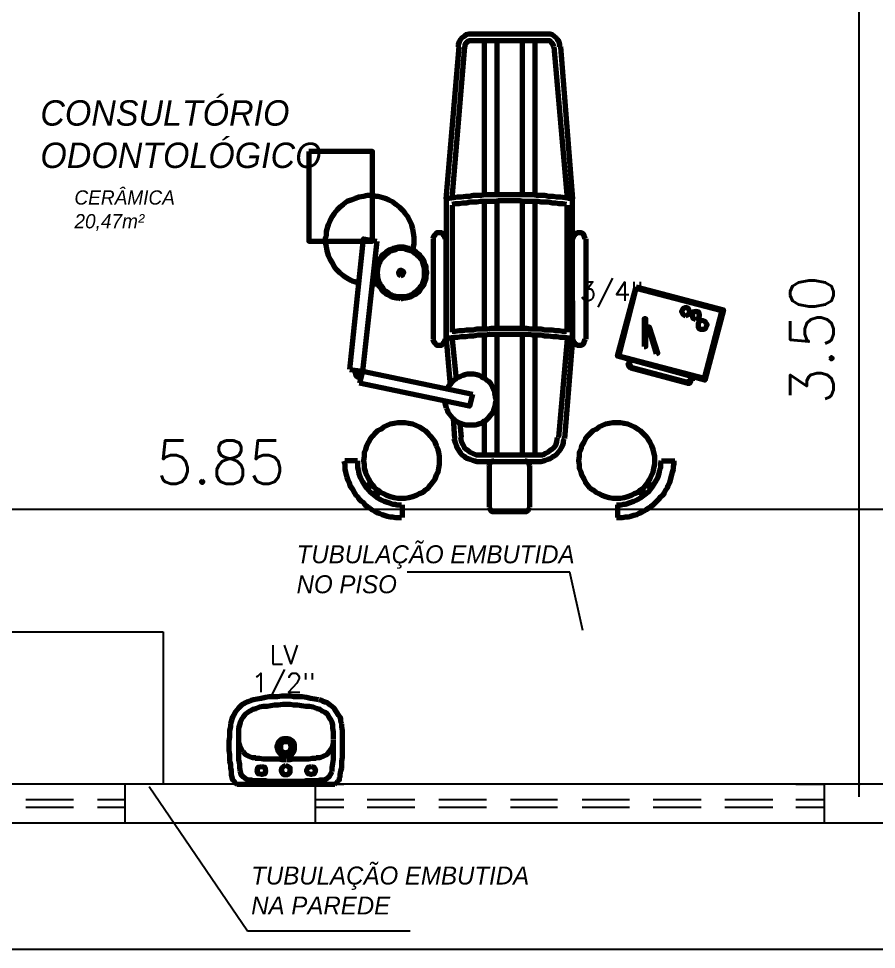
# Model space of a CAD drawing. Header units: millimetres. Extents: x 2273 to 2522, y 1034 to 1187.
# Drawn here: x 2477.549 to 2480.926, y 1104.479 to 1108.143 of the extents above; entities that cross this region are included whole.
import ezdxf

# ---------------------------------------------------------------- set-up
doc = ezdxf.new("R2010")
doc.units = ezdxf.units.MM
doc.layers.add('COTA', color=8, linetype='Continuous')
doc.layers.add('LAYER8', color=8, linetype='Continuous')
doc.layers.add('PAREDES', color=4, linetype='Continuous', lineweight=100)
doc.styles.add('Romans', font='romans.shx')
doc.styles.get("Standard").update_dxf_attribs({"font": 'arial.ttf'})
doc.dimstyles.new('COTA50', dxfattribs={"dimtxt": 0.17, "dimasz": 0.01, "dimexe": 0.05, "dimexo": 0.95, "dimgap": 0.1, "dimtad": 1, "dimzin": 4, "dimdsep": 46, "dimtxsty": 'Romans', "dimblk": 'ARCHTICK', "dimcen": -0.3, "dimdle": 0.05, "dimse1": 1, "dimse2": 1, "dimclrd": 2, "dimclre": 3, "dimclrt": 3, "dimadec": 0, "dimazin": 0, "dimtfac": 1, "dimtix": 1, "dimtmove": 2, "dimatfit": 1, "dimldrblk": 'USERTICK', "dimfxl": 0.05, "dimtolj": 1, "dimtzin": 4, "dimlwd": -1, "dimarcsym": 0})

# ---------------------------------------------------------------- blocks, each defined once
blk = doc.blocks.new('JKLÇ')
at = {"layer": 'PAREDES', "color": 0, "linetype": 'Continuous'}
for points in [[(66.9593, 152.5863), (66.9505, 152.5863), (66.9387, 152.5833), (66.9328, 152.5775), (66.924, 152.5716), (66.9181, 152.5657), (66.9123, 152.5569), (66.9093, 152.5451), (66.9093, 152.5363)], [(67.2623, 152.5863), (66.9593, 152.5863)], [(67.3093, 152.5363), (67.3093, 152.5451), (67.3064, 152.5569), (67.3005, 152.5657), (67.2946, 152.5716), (67.2887, 152.5775), (67.2799, 152.5833), (67.2711, 152.5863), (67.2593, 152.5863)], [(66.9593, 152.5598), (66.9505, 152.5598), (66.9417, 152.5539), (66.9358, 152.5451), (66.9358, 152.5363)], [(67.2623, 152.5598), (66.9593, 152.5598)], [(67.0123, 151.948), (67.0123, 152.5598)], [(67.0623, 151.951), (67.0623, 152.5598)], [(67.1623, 151.951), (67.1623, 152.5598)], [(67.2123, 151.948), (67.2123, 152.5598)], [(67.2858, 152.5363), (67.2828, 152.5451), (67.277, 152.5539), (67.2711, 152.5598), (67.2593, 152.5598)], [(66.8623, 151.9363), (66.9123, 152.5363)], [(66.8858, 151.9392), (66.9358, 152.5363)], [(67.2858, 152.5363), (67.3387, 151.9392)], [(67.3123, 152.5363), (67.3593, 151.9363)], [(66.3211, 152.1245), (66.3211, 151.7716), (66.5711, 151.7716), (66.5711, 152.1245), (66.3211, 152.1245)], [(66.7299, 151.7333), (66.7328, 151.7422), (66.7328, 151.751), (66.7358, 151.7598), (66.7358, 151.7686), (66.7358, 151.7863), (66.7328, 151.8039), (66.7299, 151.8186), (66.727, 151.8363), (66.7181, 151.851), (66.7123, 151.8657), (66.7005, 151.8804), (66.6917, 151.8922), (66.6799, 151.9039), (66.6652, 151.9157), (66.6534, 151.9245), (66.6358, 151.9333), (66.6299, 151.9363), (66.6211, 151.9392), (66.6123, 151.9422), (66.6034, 151.9451), (66.5946, 151.948), (66.5858, 151.948), (66.577, 151.951), (66.5681, 151.951), (66.5505, 151.951), (66.5358, 151.948), (66.5181, 151.9451), (66.5034, 151.9392), (66.4858, 151.9333), (66.4711, 151.9275), (66.4564, 151.9157), (66.4446, 151.9069), (66.4328, 151.8951), (66.4211, 151.8804), (66.4123, 151.8686), (66.4034, 151.851), (66.4005, 151.8451), (66.3975, 151.8363), (66.3946, 151.8275), (66.3917, 151.8186), (66.3887, 151.8098), (66.3887, 151.801), (66.3887, 151.7922), (66.3858, 151.7833), (66.3858, 151.7657), (66.3887, 151.751), (66.3917, 151.7333), (66.3975, 151.7157), (66.4034, 151.701), (66.4123, 151.6863), (66.4211, 151.6716), (66.4299, 151.6598), (66.4417, 151.648), (66.4564, 151.6363), (66.4711, 151.6275), (66.4858, 151.6186), (66.4917, 151.6157), (66.5005, 151.6127), (66.5093, 151.6098), (66.5181, 151.6069)], [(67.3593, 151.9392), (67.3446, 151.9392), (67.3299, 151.9422), (67.3123, 151.9451), (67.2975, 151.9451), (67.2828, 151.948), (67.2652, 151.948), (67.2505, 151.951), (67.2358, 151.951), (67.2181, 151.951), (67.2034, 151.9539), (67.1887, 151.9539), (67.1711, 151.9539), (67.1564, 151.9539), (67.1417, 151.9539), (67.124, 151.9539), (67.1093, 151.9539), (67.0946, 151.9539), (67.0799, 151.9539), (67.0623, 151.9539), (67.0475, 151.9539), (67.0328, 151.9539), (67.0152, 151.9539), (67.0005, 151.951), (66.9858, 151.951), (66.9681, 151.951), (66.9534, 151.948), (66.9387, 151.948), (66.9211, 151.9451), (66.9064, 151.9451), (66.8917, 151.9422), (66.874, 151.9392), (66.8593, 151.9392)], [(67.3593, 151.9392), (67.3446, 151.9392), (67.3299, 151.9422), (67.3123, 151.9451), (67.2975, 151.9451), (67.2828, 151.948), (67.2652, 151.948), (67.2505, 151.951), (67.2358, 151.951), (67.2181, 151.951), (67.2034, 151.9539), (67.1887, 151.9539), (67.1711, 151.9539), (67.1564, 151.9539), (67.1417, 151.9539), (67.124, 151.9539), (67.1093, 151.9539), (67.0946, 151.9539), (67.0799, 151.9539), (67.0623, 151.9539), (67.0475, 151.9539), (67.0328, 151.9539), (67.0152, 151.9539), (67.0005, 151.951), (66.9858, 151.951), (66.9681, 151.951), (66.9534, 151.948), (66.9387, 151.948), (66.9211, 151.9451), (66.9064, 151.9451), (66.8917, 151.9422), (66.874, 151.9392), (66.8593, 151.9392)], [(66.8623, 151.9363), (66.8623, 151.7039), (66.8623, 151.3863)], [(66.8623, 151.9363), (66.8623, 151.7039)], [(67.3358, 151.9157), (67.3211, 151.9186), (67.3064, 151.9186), (67.2917, 151.9216), (67.2799, 151.9216), (67.2652, 151.9245), (67.2505, 151.9245), (67.2358, 151.9245), (67.224, 151.9275), (67.2093, 151.9275), (67.1946, 151.9275), (67.1799, 151.9275), (67.1652, 151.9275), (67.1534, 151.9304), (67.1387, 151.9304), (67.124, 151.9304), (67.1093, 151.9304), (67.0946, 151.9304), (67.0828, 151.9304), (67.0681, 151.9304), (67.0534, 151.9275), (67.0387, 151.9275), (67.024, 151.9275), (67.0123, 151.9275), (66.9975, 151.9275), (66.9828, 151.9245), (66.9681, 151.9245), (66.9534, 151.9245), (66.9417, 151.9216), (66.927, 151.9216), (66.9123, 151.9186), (66.8975, 151.9186), (66.8858, 151.9157)], [(67.3593, 151.3863), (67.3593, 151.5363), (67.3593, 151.9363)], [(67.3593, 151.4598), (67.3593, 151.9363)], [(66.8858, 151.9127), (66.8858, 151.4127)], [(67.0123, 151.4245), (67.0123, 151.9245)], [(67.0623, 151.4245), (67.0623, 151.9245)], [(67.1623, 151.4245), (67.1623, 151.9245)], [(67.2123, 151.4245), (67.2123, 151.9245)], [(67.3387, 151.4127), (67.3387, 151.5363), (67.3387, 151.9127)], [(66.4828, 151.2657), (66.5358, 151.7804), (66.5887, 151.7716)], [(66.8593, 151.7804), (66.8564, 151.7892), (66.8505, 151.798), (66.8446, 151.8039), (66.8358, 151.8039), (66.824, 151.8039), (66.8181, 151.798), (66.8123, 151.7892), (66.8093, 151.7804)], [(66.8123, 151.3863), (66.8123, 151.7804)], [(66.8623, 151.3863), (66.8623, 151.7804)], [(67.4093, 151.7804), (67.4064, 151.7892), (67.4034, 151.798), (67.3946, 151.8039), (67.3858, 151.8039), (67.377, 151.8039), (67.3681, 151.798), (67.3623, 151.7892), (67.3593, 151.7804)], [(67.4123, 151.3863), (67.4123, 151.7804)], [(66.5887, 151.7716), (66.5328, 151.2598)], [(66.6828, 151.5451), (66.6946, 151.548), (66.7034, 151.548), (66.7152, 151.551), (66.724, 151.5539), (66.7328, 151.5598), (66.7417, 151.5627), (66.7475, 151.5686), (66.7564, 151.5745), (66.7623, 151.5833), (66.7681, 151.5922), (66.774, 151.598), (66.777, 151.6069), (66.7799, 151.6157), (66.7828, 151.6275), (66.7828, 151.6363), (66.7858, 151.648), (66.7828, 151.6569), (66.7828, 151.6686), (66.7799, 151.6775), (66.777, 151.6863), (66.774, 151.6951), (66.7681, 151.7039), (66.7623, 151.7098), (66.7564, 151.7186), (66.7475, 151.7245), (66.7417, 151.7304), (66.7328, 151.7363), (66.724, 151.7392), (66.7152, 151.7422), (66.7034, 151.7451), (66.6946, 151.748), (66.6828, 151.748), (66.674, 151.748), (66.6652, 151.7451), (66.6534, 151.7422), (66.6446, 151.7392), (66.6358, 151.7363), (66.627, 151.7304), (66.6211, 151.7245), (66.6123, 151.7186), (66.6064, 151.7098), (66.6005, 151.7039), (66.5946, 151.6951), (66.5917, 151.6863), (66.5887, 151.6775), (66.5858, 151.6686), (66.5828, 151.6569), (66.5828, 151.648), (66.5828, 151.6363), (66.5858, 151.6275), (66.5887, 151.6157), (66.5917, 151.6069), (66.5946, 151.598), (66.6005, 151.5922), (66.6064, 151.5833), (66.6123, 151.5745), (66.6211, 151.5686), (66.627, 151.5627), (66.6358, 151.5598), (66.6446, 151.5539), (66.6534, 151.551), (66.6652, 151.548), (66.674, 151.548), (66.6828, 151.5451)], [(66.6828, 151.5539), (66.6946, 151.5539), (66.7034, 151.5539), (66.7123, 151.5569), (66.7211, 151.5598), (66.7299, 151.5627), (66.7358, 151.5686), (66.7446, 151.5745), (66.7505, 151.5804), (66.7564, 151.5863), (66.7623, 151.5951), (66.7681, 151.601), (66.7711, 151.6098), (66.774, 151.6186), (66.777, 151.6275), (66.777, 151.6363), (66.777, 151.648), (66.777, 151.6569), (66.777, 151.6657), (66.774, 151.6745), (66.7711, 151.6833), (66.7681, 151.6922), (66.7623, 151.701), (66.7564, 151.7069), (66.7505, 151.7127), (66.7446, 151.7186), (66.7358, 151.7245), (66.7299, 151.7304), (66.7211, 151.7333), (66.7123, 151.7363), (66.7034, 151.7392), (66.6946, 151.7422), (66.6828, 151.7422), (66.674, 151.7422), (66.6652, 151.7392), (66.6564, 151.7363), (66.6475, 151.7333), (66.6387, 151.7304), (66.6328, 151.7245), (66.624, 151.7186), (66.6181, 151.7127), (66.6123, 151.7069), (66.6064, 151.701), (66.6005, 151.6922), (66.5975, 151.6833), (66.5946, 151.6745), (66.5917, 151.6657), (66.5917, 151.6569), (66.5887, 151.648), (66.5917, 151.6363), (66.5917, 151.6275), (66.5946, 151.6186), (66.5975, 151.6098), (66.6005, 151.601), (66.6064, 151.5951), (66.6123, 151.5863), (66.6181, 151.5804), (66.624, 151.5745), (66.6328, 151.5686), (66.6387, 151.5627), (66.6475, 151.5598), (66.6564, 151.5569), (66.6652, 151.5539), (66.674, 151.5539), (66.6828, 151.5539)], [(66.6828, 151.6363), (66.6917, 151.6392), (66.6946, 151.648), (66.6917, 151.6539), (66.6828, 151.6569), (66.677, 151.6539), (66.674, 151.648), (66.677, 151.6392), (66.6828, 151.6363)], [(66.5681, 151.601), (66.5799, 151.6039), (66.5946, 151.6039)], [(67.6093, 151.5922), (67.9534, 151.501), (67.8799, 151.2245), (67.5358, 151.3186), (67.6093, 151.5922)], [(67.6093, 151.5863), (67.9475, 151.498), (67.877, 151.2304), (67.5417, 151.3186), (67.6093, 151.5863)], [(67.3593, 151.5363), (67.3593, 151.3863)], [(67.8034, 151.4775), (67.8152, 151.4833), (67.8211, 151.4951), (67.8152, 151.5069), (67.8034, 151.5098), (67.7946, 151.5069), (67.7887, 151.4951), (67.7946, 151.4833), (67.8034, 151.4775)], [(67.8446, 151.4627), (67.8564, 151.4686), (67.8593, 151.4804), (67.8564, 151.4922), (67.8446, 151.4951), (67.8328, 151.4922), (67.8299, 151.4804), (67.8328, 151.4686), (67.8446, 151.4627)], [(67.6417, 151.3569), (67.6475, 151.3569), (67.6475, 151.4657), (67.6417, 151.4657), (67.6417, 151.3569)], [(67.8711, 151.4245), (67.877, 151.4245), (67.8828, 151.4275), (67.8858, 151.4333), (67.8887, 151.4422), (67.8858, 151.448), (67.8828, 151.4539), (67.877, 151.4569), (67.8711, 151.4598), (67.8623, 151.4569), (67.8564, 151.4539), (67.8534, 151.448), (67.8534, 151.4422), (67.8534, 151.4333), (67.8564, 151.4275), (67.8623, 151.4245), (67.8711, 151.4245)], [(67.3358, 151.4157), (67.3211, 151.4157), (67.3064, 151.4186), (67.2917, 151.4186), (67.2799, 151.4216), (67.2652, 151.4216), (67.2505, 151.4216), (67.2358, 151.4245), (67.2211, 151.4245), (67.2093, 151.4245), (67.1946, 151.4245), (67.1799, 151.4275), (67.1652, 151.4275), (67.1534, 151.4275), (67.1387, 151.4275), (67.124, 151.4275), (67.1093, 151.4275), (67.0946, 151.4275), (67.0828, 151.4275), (67.0681, 151.4275), (67.0534, 151.4275), (67.0387, 151.4275), (67.024, 151.4245), (67.0123, 151.4245), (66.9975, 151.4245), (66.9828, 151.4245), (66.9681, 151.4216), (66.9564, 151.4216), (66.9417, 151.4216), (66.927, 151.4186), (66.9123, 151.4186), (66.8975, 151.4157), (66.8858, 151.4157)], [(67.6887, 151.3275), (67.6946, 151.3304), (67.6623, 151.4333), (67.6564, 151.4333), (67.6887, 151.3275)], [(66.8093, 151.3863), (66.8123, 151.3775), (66.8181, 151.3686), (66.824, 151.3627), (66.8358, 151.3627), (66.8446, 151.3627), (66.8505, 151.3686), (66.8564, 151.3775), (66.8593, 151.3863)], [(67.3593, 151.3863), (67.3446, 151.3892), (67.3299, 151.3922), (67.3123, 151.3922), (67.2975, 151.3951), (67.2828, 151.3951), (67.2652, 151.398), (67.2505, 151.398), (67.2358, 151.401), (67.2181, 151.401), (67.2034, 151.401), (67.1887, 151.4039), (67.1711, 151.4039), (67.1564, 151.4039), (67.1417, 151.4039), (67.124, 151.4039), (67.1093, 151.4039), (67.0946, 151.4039), (67.0799, 151.4039), (67.0623, 151.4039), (67.0475, 151.4039), (67.0328, 151.4039), (67.0152, 151.401), (67.0005, 151.401), (66.9858, 151.401), (66.9681, 151.398), (66.9534, 151.398), (66.9387, 151.3951), (66.9211, 151.3951), (66.9064, 151.3922), (66.8917, 151.3922), (66.874, 151.3892), (66.8593, 151.3863)], [(67.3593, 151.3863), (67.3446, 151.3892), (67.3299, 151.3922), (67.3123, 151.3922), (67.2975, 151.3951), (67.2828, 151.3951), (67.2652, 151.398), (67.2505, 151.398), (67.2358, 151.401), (67.2181, 151.401), (67.2034, 151.401), (67.1887, 151.4039), (67.1711, 151.4039), (67.1564, 151.4039), (67.1417, 151.4039), (67.124, 151.4039), (67.1093, 151.4039), (67.0946, 151.4039), (67.0799, 151.4039), (67.0623, 151.4039), (67.0475, 151.4039), (67.0328, 151.4039), (67.0152, 151.401), (67.0005, 151.401), (66.9858, 151.401), (66.9681, 151.398), (66.9534, 151.398), (66.9387, 151.3951), (66.9211, 151.3951), (66.9064, 151.3922), (66.8917, 151.3922), (66.874, 151.3892), (66.8593, 151.3863)], [(66.8623, 151.3863), (66.877, 151.2039)], [(66.8858, 151.3863), (66.9005, 151.2275)], [(67.0123, 151.2304), (67.0123, 151.398)], [(67.0623, 150.9304), (67.0623, 151.401)], [(67.1623, 150.9304), (67.1623, 151.401)], [(67.2123, 150.9304), (67.2123, 151.398)], [(67.3387, 151.3863), (67.3034, 150.998)], [(67.3593, 151.3863), (67.327, 150.9951)], [(67.3593, 151.3863), (67.3623, 151.3775), (67.3681, 151.3686), (67.377, 151.3627), (67.3858, 151.3627), (67.3946, 151.3627), (67.4034, 151.3686), (67.4064, 151.3775), (67.4093, 151.3863)], [(67.5828, 151.3039), (67.5799, 151.2892)], [(67.5887, 151.3039), (67.5828, 151.2892)], [(67.577, 151.2922), (67.5799, 151.2804), (67.5887, 151.2716)], [(67.5828, 151.2892), (67.5858, 151.2833), (67.5887, 151.2775)], [(67.8123, 151.2157), (67.5887, 151.2745)], [(67.8093, 151.2127), (67.5887, 151.2716)], [(66.4828, 151.2657), (66.5328, 151.2598), (66.5211, 151.2127)], [(66.5005, 151.2657), (66.5034, 151.2539), (66.5064, 151.2422), (66.5152, 151.2363), (66.524, 151.2304)], [(66.5064, 151.2627), (66.5093, 151.2539), (66.5123, 151.248), (66.5181, 151.2422), (66.527, 151.2392)], [(66.5328, 151.2598), (66.9652, 151.1686)], [(66.8564, 151.1422), (66.8564, 151.1333), (66.8593, 151.1245), (66.8623, 151.1157), (66.8652, 151.1069), (66.8681, 151.098), (66.874, 151.0922), (66.8799, 151.0833), (66.8858, 151.0775), (66.8917, 151.0716), (66.8975, 151.0657), (66.9064, 151.0598), (66.9123, 151.0569), (66.9211, 151.0539), (66.9299, 151.051), (66.9387, 151.048), (66.9475, 151.048), (66.9593, 151.048), (66.9681, 151.048), (66.977, 151.048), (66.9858, 151.051), (66.9946, 151.0539), (67.0034, 151.0569), (67.0093, 151.0627), (67.0181, 151.0657), (67.024, 151.0716), (67.0299, 151.0775), (67.0358, 151.0863), (67.0417, 151.0922), (67.0475, 151.101), (67.0505, 151.1098), (67.0534, 151.1186), (67.0564, 151.1275), (67.0564, 151.1363), (67.0593, 151.1451), (67.0564, 151.1539), (67.0564, 151.1627), (67.0534, 151.1716), (67.0534, 151.1804), (67.0475, 151.1892), (67.0446, 151.198), (67.0417, 151.2039), (67.0358, 151.2127), (67.0299, 151.2186), (67.0211, 151.2245), (67.0152, 151.2304), (67.0064, 151.2333), (67.0005, 151.2392), (66.9917, 151.2422), (66.9828, 151.2451), (66.9711, 151.248), (66.9623, 151.248), (66.9534, 151.248), (66.9446, 151.248), (66.9358, 151.2451), (66.927, 151.2422), (66.9181, 151.2392), (66.9123, 151.2363), (66.9034, 151.2333), (66.8975, 151.2275), (66.8887, 151.2216), (66.8828, 151.2157), (66.877, 151.2069), (66.8711, 151.201), (66.8681, 151.1922)], [(67.827, 151.2363), (67.8211, 151.2245)], [(67.8299, 151.2363), (67.8299, 151.2216)], [(66.9652, 151.1686), (66.9534, 151.1216), (66.5211, 151.2127)], [(67.8093, 151.2127), (67.8211, 151.2127), (67.827, 151.2245)], [(67.8093, 151.2186), (67.8181, 151.2186), (67.8211, 151.2245)], [(66.6858, 151.0569), (66.6711, 151.0569), (66.6564, 151.0539), (66.6417, 151.051), (66.627, 151.0451), (66.6152, 151.0392), (66.6034, 151.0304), (66.5917, 151.0245), (66.5799, 151.0127), (66.5711, 151.0039), (66.5623, 150.9922), (66.5564, 150.9804), (66.5475, 150.9657), (66.5446, 150.951), (66.5387, 150.9392), (66.5387, 150.9245), (66.5358, 150.9069), (66.5387, 150.8922), (66.5387, 150.8775), (66.5446, 150.8627), (66.5475, 150.851), (66.5564, 150.8363), (66.5623, 150.8245), (66.5711, 150.8127), (66.5799, 150.801), (66.5917, 150.7922), (66.6034, 150.7833), (66.6152, 150.7775), (66.627, 150.7716), (66.6417, 150.7657), (66.6564, 150.7627), (66.6711, 150.7598), (66.6858, 150.7598), (66.7005, 150.7598), (66.7152, 150.7627), (66.7299, 150.7657), (66.7446, 150.7716), (66.7564, 150.7775), (66.7711, 150.7833), (66.7799, 150.7922), (66.7917, 150.801), (66.8005, 150.8127), (66.8093, 150.8245), (66.8181, 150.8363), (66.824, 150.851), (66.8299, 150.8627), (66.8328, 150.8775), (66.8358, 150.8922), (66.8358, 150.9069), (66.8358, 150.9245), (66.8328, 150.9392), (66.8299, 150.951), (66.824, 150.9657), (66.8181, 150.9804), (66.8093, 150.9922), (66.8005, 151.0039), (66.7917, 151.0127), (66.7799, 151.0245), (66.7711, 151.0304), (66.7564, 151.0392), (66.7446, 151.0451), (66.7299, 151.051), (66.7152, 151.0539), (66.7005, 151.0569), (66.6858, 151.0569)], [(66.8887, 151.0745), (66.8946, 150.9951)], [(66.9152, 151.0539), (66.9211, 150.998)], [(67.0123, 150.9304), (67.0123, 151.0627)], [(67.5328, 150.7598), (67.5475, 150.7598), (67.5623, 150.7627), (67.577, 150.7657), (67.5917, 150.7716), (67.6034, 150.7775), (67.6181, 150.7833), (67.627, 150.7922), (67.6387, 150.801), (67.6475, 150.8127), (67.6564, 150.8245), (67.6652, 150.8363), (67.6711, 150.851), (67.677, 150.8627), (67.6799, 150.8775), (67.6828, 150.8922), (67.6828, 150.9069), (67.6828, 150.9245), (67.6799, 150.9392), (67.677, 150.951), (67.6711, 150.9657), (67.6652, 150.9804), (67.6564, 150.9922), (67.6475, 151.0039), (67.6387, 151.0127), (67.627, 151.0245), (67.6181, 151.0304), (67.6034, 151.0392), (67.5917, 151.0451), (67.577, 151.051), (67.5623, 151.0539), (67.5475, 151.0569), (67.5328, 151.0569), (67.5181, 151.0569), (67.5034, 151.0539), (67.4887, 151.051), (67.474, 151.0451), (67.4623, 151.0392), (67.4505, 151.0304), (67.4387, 151.0245), (67.427, 151.0127), (67.4181, 151.0039), (67.4093, 150.9922), (67.4034, 150.9804), (67.3946, 150.9657), (67.3917, 150.951), (67.3858, 150.9392), (67.3858, 150.9245), (67.3828, 150.9069), (67.3858, 150.8922), (67.3858, 150.8775), (67.3917, 150.8627), (67.3946, 150.851), (67.4034, 150.8363), (67.4093, 150.8245), (67.4181, 150.8127), (67.427, 150.801), (67.4387, 150.7922), (67.4505, 150.7833), (67.4623, 150.7775), (67.474, 150.7716), (67.4887, 150.7657), (67.5034, 150.7627), (67.5181, 150.7598), (67.5328, 150.7598)], [(66.8917, 150.9951), (66.8946, 150.9863), (66.8975, 150.9775), (66.9005, 150.9686), (66.9034, 150.9598), (66.9093, 150.951), (66.9123, 150.9451), (66.9181, 150.9363), (66.924, 150.9304), (66.9328, 150.9245), (66.9387, 150.9186), (66.9475, 150.9157), (66.9564, 150.9127), (66.9652, 150.9098), (66.974, 150.9069), (66.9828, 150.9039), (66.9946, 150.9039)], [(66.9181, 150.998), (66.9211, 150.9833), (66.927, 150.9716), (66.9328, 150.9598), (66.9417, 150.951), (66.9534, 150.9422), (66.9652, 150.9363), (66.9799, 150.9304), (66.9946, 150.9304)], [(67.227, 150.9304), (67.2417, 150.9304), (67.2534, 150.9363), (67.2652, 150.9422), (67.277, 150.951), (67.2858, 150.9598), (67.2946, 150.9716), (67.2975, 150.9833), (67.3005, 150.998)], [(67.227, 150.9039), (67.2358, 150.9039), (67.2446, 150.9069), (67.2534, 150.9098), (67.2623, 150.9127), (67.2711, 150.9157), (67.2799, 150.9216), (67.2858, 150.9245), (67.2946, 150.9304), (67.3005, 150.9363), (67.3064, 150.9451), (67.3123, 150.951), (67.3152, 150.9598), (67.3211, 150.9686), (67.324, 150.9775), (67.324, 150.9863), (67.327, 150.9951)], [(66.4593, 150.9069), (66.4623, 150.8951), (66.4623, 150.8863), (66.4623, 150.8745), (66.4652, 150.8627), (66.4681, 150.851), (66.4711, 150.8422), (66.474, 150.8304), (66.4799, 150.8216), (66.4828, 150.8098), (66.4887, 150.801), (66.4946, 150.7922), (66.5005, 150.7804), (66.5064, 150.7716), (66.5123, 150.7657), (66.5181, 150.7569), (66.527, 150.748), (66.5358, 150.7422), (66.5417, 150.7333), (66.5505, 150.7275), (66.5593, 150.7216), (66.5681, 150.7157), (66.5799, 150.7098), (66.5887, 150.7039), (66.5975, 150.701), (66.6093, 150.6951), (66.6181, 150.6922), (66.6299, 150.6892), (66.6417, 150.6863), (66.6505, 150.6863), (66.6623, 150.6833), (66.674, 150.6833), (66.6858, 150.6833)], [(66.5123, 150.9069), (66.4623, 150.9069)], [(66.5123, 150.9069), (66.5123, 150.898), (66.5123, 150.8892), (66.5123, 150.8804), (66.5152, 150.8716), (66.5181, 150.8569), (66.524, 150.8392), (66.5328, 150.8245), (66.5417, 150.8098), (66.5505, 150.798), (66.5623, 150.7833), (66.574, 150.7745), (66.5887, 150.7627), (66.6034, 150.7539), (66.6181, 150.748), (66.6328, 150.7422), (66.6505, 150.7363), (66.6593, 150.7363), (66.6681, 150.7333), (66.677, 150.7333), (66.6858, 150.7333)], [(66.9946, 150.9304), (67.227, 150.9304)], [(66.9946, 150.9039), (67.227, 150.9039)], [(67.0505, 150.9069), (67.0417, 150.9039), (67.0358, 150.901), (67.0328, 150.8951), (67.0299, 150.8863)], [(67.0505, 150.9039), (67.1711, 150.9039)], [(67.1917, 150.8863), (67.1887, 150.8951), (67.1858, 150.901), (67.1799, 150.9039), (67.1711, 150.9069)], [(67.5328, 150.6833), (67.5446, 150.6833), (67.5564, 150.6833), (67.5681, 150.6863), (67.5799, 150.6863), (67.5887, 150.6892), (67.6005, 150.6922), (67.6123, 150.6951), (67.6211, 150.701), (67.6299, 150.7039), (67.6417, 150.7098), (67.6505, 150.7157), (67.6593, 150.7216), (67.6681, 150.7275), (67.677, 150.7333), (67.6858, 150.7422), (67.6917, 150.748), (67.7005, 150.7569), (67.7064, 150.7657), (67.7152, 150.7716), (67.7211, 150.7804), (67.727, 150.7922), (67.7328, 150.801), (67.7358, 150.8098), (67.7417, 150.8216), (67.7446, 150.8304), (67.7475, 150.8422), (67.7505, 150.851), (67.7534, 150.8627), (67.7564, 150.8745), (67.7564, 150.8863), (67.7593, 150.8951), (67.7593, 150.9069)], [(67.5328, 150.7333), (67.5417, 150.7333), (67.5505, 150.7333), (67.5593, 150.7363), (67.5681, 150.7363), (67.5858, 150.7422), (67.6005, 150.748), (67.6152, 150.7539), (67.6299, 150.7627), (67.6446, 150.7745), (67.6564, 150.7833), (67.6681, 150.798), (67.677, 150.8098), (67.6858, 150.8245), (67.6946, 150.8392), (67.7005, 150.8569), (67.7034, 150.8716), (67.7064, 150.8804), (67.7064, 150.8892), (67.7064, 150.898), (67.7093, 150.9069)], [(67.7093, 150.9069), (67.7623, 150.9069)], [(67.0328, 150.7245), (67.0328, 150.8863)], [(67.1917, 150.7245), (67.1917, 150.8863)], [(66.5652, 150.8186), (66.5446, 150.8039)], [(66.574, 150.8127), (66.5505, 150.798)], [(66.5917, 150.7922), (66.577, 150.7716)], [(67.6328, 150.7922), (67.6475, 150.7716)], [(67.6505, 150.8127), (67.6711, 150.798)], [(67.6564, 150.8186), (67.677, 150.8039)], [(66.6005, 150.7863), (66.5858, 150.7657)], [(67.624, 150.7863), (67.6387, 150.7657)], [(66.6887, 150.7333), (66.6887, 150.6833)], [(67.0299, 150.7245), (67.0328, 150.7186), (67.0358, 150.7127), (67.0417, 150.7069), (67.0505, 150.7069)], [(67.1711, 150.7069), (67.1799, 150.7069), (67.1858, 150.7127), (67.1887, 150.7186), (67.1917, 150.7245)], [(67.5358, 150.7333), (67.5358, 150.6833)], [(67.0505, 150.7069), (67.1711, 150.7069)]]:
    blk.add_lwpolyline(points, dxfattribs=at)
blk = doc.blocks.new('NBV')
at = {"layer": 'PAREDES', "color": 0, "linetype": 'Continuous'}
for points in [[(66.1034, 149.9657), (66.0946, 149.9627), (66.0858, 149.9598), (66.077, 149.9569), (66.0711, 149.9539), (66.0564, 149.9451), (66.0446, 149.9333), (66.0328, 149.9186), (66.024, 149.9039), (66.0211, 149.898), (66.0181, 149.8892), (66.0152, 149.8804), (66.0123, 149.8716)], [(66.2299, 149.9804), (66.2152, 149.9804), (66.1975, 149.9775), (66.1828, 149.9775), (66.1652, 149.9775), (66.1505, 149.9745), (66.1328, 149.9716), (66.1181, 149.9686), (66.1034, 149.9657)], [(66.2328, 149.948), (66.2181, 149.948), (66.2005, 149.9451), (66.1858, 149.9451), (66.1711, 149.9422), (66.1564, 149.9392), (66.1417, 149.9392), (66.127, 149.9363), (66.1123, 149.9304)], [(66.3593, 149.9657), (66.3446, 149.9686), (66.327, 149.9716), (66.3123, 149.9745), (66.2946, 149.9775), (66.2799, 149.9775), (66.2623, 149.9775), (66.2475, 149.9804), (66.2299, 149.9804)], [(66.3534, 149.9304), (66.3387, 149.9363), (66.324, 149.9392), (66.3093, 149.9392), (66.2917, 149.9422), (66.277, 149.9451), (66.2623, 149.9451), (66.2475, 149.948), (66.2328, 149.948)], [(66.4505, 149.8716), (66.4475, 149.8804), (66.4475, 149.8892), (66.4446, 149.898), (66.4387, 149.9039), (66.4299, 149.9186), (66.4211, 149.9333), (66.4064, 149.9451), (66.3946, 149.9539), (66.3858, 149.9569), (66.377, 149.9598), (66.3711, 149.9627), (66.3623, 149.9657)], [(66.1123, 149.9304), (66.1005, 149.9275), (66.0887, 149.9216), (66.0799, 149.9157), (66.0711, 149.9098), (66.0623, 149.898), (66.0564, 149.8892), (66.0505, 149.8775), (66.0475, 149.8657)], [(66.4152, 149.8657), (66.4123, 149.8775), (66.4064, 149.8892), (66.4005, 149.898), (66.3946, 149.9098), (66.3858, 149.9157), (66.374, 149.9216), (66.3652, 149.9275), (66.3534, 149.9304)], [(66.0123, 149.8716), (66.0123, 149.8598), (66.0093, 149.8451), (66.0093, 149.8304), (66.0093, 149.8186), (66.0064, 149.8039), (66.0064, 149.7922), (66.0064, 149.7775), (66.0064, 149.7657), (66.0093, 149.751), (66.0093, 149.7392), (66.0093, 149.7245), (66.0123, 149.7127), (66.0123, 149.698), (66.0152, 149.6863), (66.0152, 149.6716), (66.0181, 149.6598)], [(66.0475, 149.8657), (66.0446, 149.8539), (66.0446, 149.8392), (66.0446, 149.8245), (66.0446, 149.8098)], [(66.4181, 149.8127), (66.4181, 149.8245), (66.4181, 149.8392), (66.4152, 149.8539), (66.4152, 149.8686)], [(66.4446, 149.6598), (66.4446, 149.6716), (66.4475, 149.6863), (66.4505, 149.698), (66.4505, 149.7127), (66.4505, 149.7245), (66.4534, 149.7392), (66.4534, 149.751), (66.4534, 149.7657), (66.4534, 149.7775), (66.4534, 149.7922), (66.4534, 149.8039), (66.4534, 149.8186), (66.4534, 149.8333), (66.4534, 149.8451), (66.4505, 149.8598), (66.4505, 149.8716)], [(66.0446, 149.8127), (66.0446, 149.798), (66.0475, 149.7863), (66.0534, 149.7745), (66.0593, 149.7627)], [(66.0446, 149.8098), (66.0446, 149.7922), (66.0446, 149.7775), (66.0446, 149.7598), (66.0446, 149.7451), (66.0446, 149.7304), (66.0475, 149.7127), (66.0475, 149.698), (66.0505, 149.6833)], [(66.2299, 149.8127), (66.2211, 149.8127), (66.2123, 149.8098), (66.2064, 149.8039), (66.2005, 149.798), (66.1975, 149.7892), (66.1946, 149.7804), (66.1975, 149.7716), (66.2005, 149.7627), (66.2064, 149.7539), (66.2123, 149.748), (66.2211, 149.7451), (66.2299, 149.7451)], [(66.2299, 149.801), (66.2211, 149.801), (66.2152, 149.7951), (66.2093, 149.7892), (66.2093, 149.7804), (66.2093, 149.7716), (66.2152, 149.7627), (66.2211, 149.7598), (66.2299, 149.7569)], [(66.2299, 149.7451), (66.2387, 149.7451), (66.2475, 149.748), (66.2564, 149.7539), (66.2623, 149.7627), (66.2652, 149.7716), (66.2652, 149.7804), (66.2652, 149.7892), (66.2623, 149.798), (66.2564, 149.8039), (66.2475, 149.8098), (66.2387, 149.8127), (66.2299, 149.8127)], [(66.2299, 149.7569), (66.2387, 149.7598), (66.2475, 149.7627), (66.2505, 149.7716), (66.2534, 149.7804), (66.2505, 149.7892), (66.2475, 149.7951), (66.2387, 149.801), (66.2299, 149.801)], [(66.4005, 149.7598), (66.4093, 149.7716), (66.4152, 149.7833), (66.4181, 149.7951), (66.4181, 149.8098)], [(66.4123, 149.6833), (66.4123, 149.698), (66.4152, 149.7157), (66.4181, 149.7304), (66.4181, 149.7451), (66.4181, 149.7627), (66.4181, 149.7775), (66.4181, 149.7922), (66.4181, 149.8098)], [(66.0623, 149.7627), (66.0711, 149.751), (66.0828, 149.7451), (66.0975, 149.7392), (66.1123, 149.7392)], [(66.1093, 149.7363), (66.127, 149.7363), (66.1417, 149.7333), (66.1564, 149.7333), (66.1711, 149.7333), (66.1858, 149.7333), (66.2005, 149.7333), (66.2152, 149.7304), (66.2299, 149.7304)], [(66.2328, 149.7304), (66.2475, 149.7304), (66.2623, 149.7333), (66.277, 149.7333), (66.2917, 149.7333), (66.3064, 149.7333), (66.3211, 149.7333), (66.3358, 149.7363), (66.3505, 149.7363)], [(66.3505, 149.7392), (66.3652, 149.7392), (66.3799, 149.7451), (66.3917, 149.751), (66.4005, 149.7627)], [(66.1358, 149.7039), (66.1475, 149.701), (66.1505, 149.6863), (66.1475, 149.6745), (66.1358, 149.6716), (66.1211, 149.6745), (66.1181, 149.6863), (66.1211, 149.701), (66.1358, 149.7039)], [(66.2299, 149.7069), (66.2211, 149.7039), (66.2152, 149.698), (66.2123, 149.6892), (66.2152, 149.6804), (66.2211, 149.6716), (66.2299, 149.6716)], [(66.2299, 149.6716), (66.2387, 149.6716), (66.2475, 149.6804), (66.2475, 149.6892), (66.2475, 149.698), (66.2387, 149.7039), (66.2299, 149.7069)], [(66.3299, 149.7039), (66.3417, 149.701), (66.3475, 149.6863), (66.3417, 149.6745), (66.3299, 149.6716), (66.3181, 149.6745), (66.3123, 149.6863), (66.3181, 149.701), (66.3299, 149.7039)], [(66.0181, 149.6598), (66.0211, 149.651), (66.027, 149.6451), (66.0299, 149.6392), (66.0387, 149.6333)], [(66.0505, 149.6833), (66.0534, 149.6716), (66.0623, 149.6627), (66.074, 149.6539), (66.0858, 149.651)], [(66.377, 149.651), (66.3887, 149.6539), (66.4005, 149.6627), (66.4064, 149.6716), (66.4123, 149.6833)], [(66.424, 149.6333), (66.4299, 149.6392), (66.4358, 149.6451), (66.4417, 149.651), (66.4417, 149.6598)], [(66.0387, 149.6333), (66.2328, 149.6333), (66.424, 149.6333)], [(66.0858, 149.651), (66.0946, 149.651), (66.1034, 149.648), (66.1123, 149.648), (66.1211, 149.648), (66.1328, 149.648), (66.1417, 149.648), (66.1505, 149.648), (66.1593, 149.6451), (66.1681, 149.6451), (66.177, 149.6451), (66.1858, 149.6451), (66.1946, 149.6451), (66.2034, 149.6451), (66.2123, 149.6451), (66.2211, 149.6451), (66.2299, 149.6451)], [(66.2299, 149.6451), (66.2387, 149.6451), (66.2505, 149.6451), (66.2593, 149.6451), (66.2681, 149.6451), (66.277, 149.6451), (66.2858, 149.6451), (66.2946, 149.6451), (66.3034, 149.6451), (66.3123, 149.648), (66.3211, 149.648), (66.3299, 149.648), (66.3387, 149.648), (66.3475, 149.648), (66.3564, 149.648), (66.3652, 149.651), (66.377, 149.651)]]:
    blk.add_lwpolyline(points, dxfattribs=at)
blk = doc.blocks.new('_ArchTick')
at = {"color": 0, "linetype": 'ByBlock', "const_width": 0.15}
blk.add_lwpolyline([(-0.5, -0.5), (0.5, 0.5)], dxfattribs=at)
blk = doc.blocks.new('*D115')
at = {"color": 2, "transparency": 16777216}
blk.add_line((2475.3682, 1106.2121), (2481.3211, 1106.2121), dxfattribs=at)
at = {"layer": 'Defpoints', "color": 0, "transparency": 16777216}
for p in [(2481.2711, 1106.2121), (2481.2711, 1106.1575), (2475.4182, 1106.1186)]:
    blk.add_point(p, dxfattribs=at)
at = {"color": 2, "transparency": 16777216, "xscale": 0.01, "yscale": 0.01, "zscale": 0.01, "rotation": 180}
blk.add_blockref('_ArchTick', (2475.4182, 1106.2121), dxfattribs=at)
at = {"color": 2, "transparency": 16777216, "xscale": 0.01, "yscale": 0.01, "zscale": 0.01}
blk.add_blockref('_ArchTick', (2481.2711, 1106.2121), dxfattribs=at)
at = {"color": 3, "transparency": 16777216, "insert": (2478.3446, 1106.3971), "char_height": 0.17, "attachment_point": 5, "style": 'Romans'}
blk.add_mtext('\\A1;5.85', dxfattribs=at)
blk = doc.blocks.new('USERTICK')
at = {"layer": 'COTA', "color": 0}
for p, q in [((-1, 0), (1, 0)), ((0, 1), (0, -1))]:
    blk.add_line(p, q, dxfattribs=at)
blk.add_circle((0, 0), 0.25, dxfattribs=at)
blk = doc.blocks.new('*D217')
at = {"color": 2, "transparency": 16777216}
blk.add_line((2480.8572, 1108.6791), (2480.8572, 1105.0791), dxfattribs=at)
at = {"layer": 'Defpoints', "color": 0, "transparency": 16777216}
for p in [(2479.9457, 1108.6291), (2479.9457, 1105.1291), (2480.8572, 1105.1291)]:
    blk.add_point(p, dxfattribs=at)
at = {"color": 2, "transparency": 16777216, "xscale": 0.01, "yscale": 0.01, "zscale": 0.01}
for p, rotation in [((2480.8572, 1108.6291), 90), ((2480.8572, 1105.1291), 270)]:
    blk.add_blockref('_ArchTick', p, dxfattribs=dict(at, rotation=rotation))
at = {"color": 3, "transparency": 16777216, "insert": (2480.6722, 1106.8791), "char_height": 0.17, "attachment_point": 5, "rotation": 90, "style": 'Romans'}
blk.add_mtext('\\A1;3.50', dxfattribs=at)

msp = doc.modelspace()

# ---------------------------------------------------------------- linework, layer by layer
at = {"layer": 'LAYER8', "color": 0, "linetype": 'Continuous'}
for p, q in [((2479.7196, 1105.9647), (2479.0786, 1105.9647)), ((2479.7709, 1105.7349), (2479.7196, 1105.9647)), ((2478.4496, 1104.5509), (2478.0627, 1105.1189)), ((2479.0906, 1104.5509), (2478.4496, 1104.5509))]:
    msp.add_line(p, q, dxfattribs=at)
at = {"layer": 'LAYER8', "linetype": 'Continuous'}
msp.add_line((2477.9682, 1104.9762), (2477.9682, 1105.1291), dxfattribs=at)
at = {"layer": 'LAYER8', "color": 0, "linetype": 'Continuous'}
for points in [[(2475.4182, 1105.7291), (2478.1182, 1105.7291)], [(2478.1182, 1105.7291), (2478.1182, 1105.1291)], [(2477.7652, 1105.0673), (2477.577, 1105.0673)], [(2477.7652, 1105.0379), (2477.577, 1105.0379)], [(2477.9682, 1105.0673), (2477.8593, 1105.0673)], [(2477.9682, 1105.0379), (2477.8593, 1105.0379)], [(2478.8299, 1105.0673), (2478.7182, 1105.0673)], [(2478.8299, 1105.0379), (2478.7182, 1105.0379)], [(2479.1093, 1105.0673), (2478.9211, 1105.0673)], [(2479.1093, 1105.0379), (2478.9211, 1105.0379)], [(2479.3917, 1105.0673), (2479.2035, 1105.0673)], [(2479.3917, 1105.0379), (2479.2035, 1105.0379)], [(2479.6711, 1105.0673), (2479.4858, 1105.0673)], [(2479.6711, 1105.0379), (2479.4858, 1105.0379)], [(2479.9535, 1105.0673), (2479.7682, 1105.0673)], [(2479.9535, 1105.0379), (2479.7682, 1105.0379)], [(2480.2358, 1105.0673), (2480.0476, 1105.0673)], [(2480.2358, 1105.0379), (2480.0476, 1105.0379)], [(2480.5182, 1105.0673), (2480.3299, 1105.0673)], [(2480.5182, 1105.0379), (2480.3299, 1105.0379)], [(2480.7211, 1105.0673), (2480.6093, 1105.0673)], [(2480.7211, 1105.0379), (2480.6093, 1105.0379)], [(2483.8711, 1104.4791), (2474.7682, 1104.4791)]]:
    msp.add_lwpolyline(points, dxfattribs=at)
at = {"layer": 'LAYER8', "linetype": 'Continuous'}
for points in [[(2481.2711, 1105.1291), (2475.4182, 1105.1291)], [(2478.8299, 1104.9762), (2478.7182, 1104.9762), (2478.7182, 1105.1291), (2478.8299, 1105.1291)], [(2480.6093, 1105.1291), (2480.7211, 1105.1291), (2480.7211, 1104.9762)], [(2484.3711, 1104.9762), (2475.2682, 1104.9762)]]:
    msp.add_lwpolyline(points, dxfattribs=at)

# ---------------------------------------------------------------- block references
at = {"layer": 'LAYER8', "linetype": 'ByBlock'}
for name in ['JKLÇ', 'NBV']:
    msp.add_blockref(name, (2412.3706, 955.4958), dxfattribs=at)

# ---------------------------------------------------------------- texts
at = {"color": 3, "style": 'Romans'}
for s, p in [('3/4"', (2479.7584, 1107.0327)), ('LV', (2478.5367, 1105.6016)), ('1/2"', (2478.467, 1105.4914))]:
    msp.add_text(s, height=0.075, dxfattribs=at).set_placement(p)
at = {"layer": 'LAYER8', "color": 0, "linetype": 'Continuous', "attachment_point": 1}
for s, insert, char_height, width in [('{\\fHarlow Solid Italic|b0|i0|c0|p82;CONSULTÓRIO\\PODONTOLÓGICO}', (2477.6347, 1107.8221), 0.1, 1.591519), ('{\\fHarlow Solid Italic|b0|i0|c0|p82;CERÂMICA\\P20,47m²}', (2477.7688, 1107.4673), 0.056045, 1.591519), ('{\\fHarlow Solid Italic|b0|i0|c0|p82;TUBULAÇÃO EMBUTIDA NO PISO}', (2478.6436, 1106.07), 0.07081, 1.12696), ('{\\fHarlow Solid Italic|b0|i0|c0|p82;TUBULAÇÃO EMBUTIDA \\PNA PAREDE }', (2478.4648, 1104.8053), 0.07081, 1.12696)]:
    msp.add_mtext(s, dxfattribs=dict(at, insert=insert, char_height=char_height, width=width))

# ---------------------------------------------------------------- dimensions: what is measured, and where the dimension line sits
dim = msp.add_linear_dim(base=(2480.8572, 1105.1291), p1=(2479.9457, 1108.6291), p2=(2479.9457, 1105.1291), angle=90, dimstyle='COTA50')
dim.commit()
dim.dimension.update_dxf_attribs({"geometry": '*D217', "text_midpoint": (2480.6722, 1106.8791)})
dim = msp.add_linear_dim(base=(2481.2711, 1106.2121), p1=(2475.4182, 1106.1186), p2=(2481.2711, 1106.1575), dimstyle='COTA50')
dim.commit()
dim.dimension.update_dxf_attribs({"geometry": '*D115', "text_midpoint": (2478.3446, 1106.3971)})

doc.saveas('drawing.dxf')
